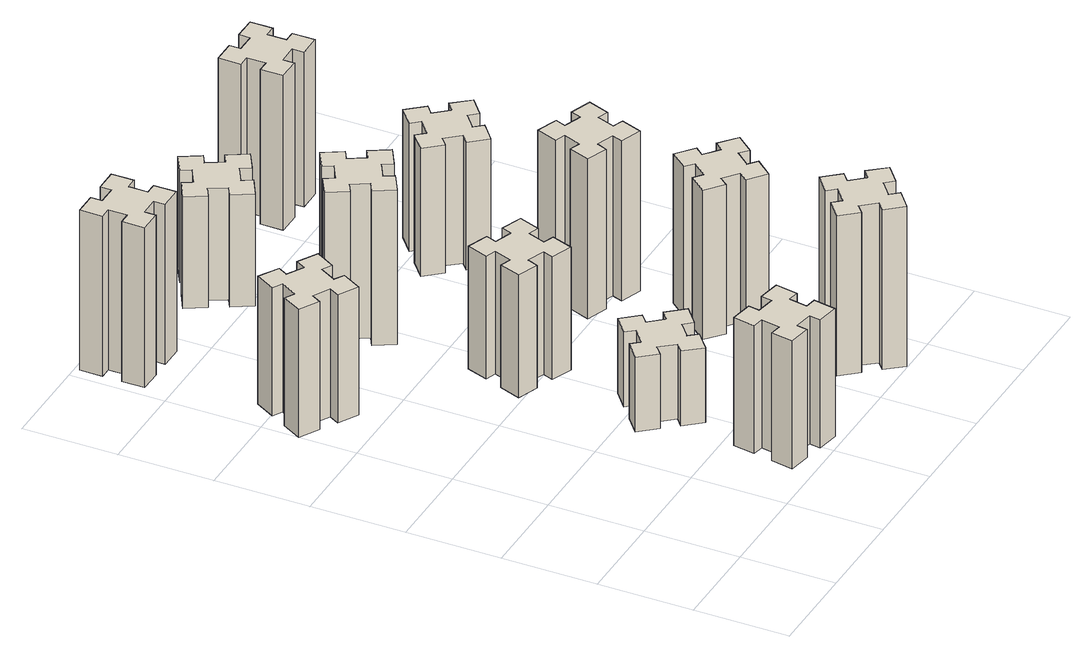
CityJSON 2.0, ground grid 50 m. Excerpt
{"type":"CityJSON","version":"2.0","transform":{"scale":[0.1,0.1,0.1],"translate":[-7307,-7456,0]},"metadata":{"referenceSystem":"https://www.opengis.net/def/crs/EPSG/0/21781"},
"CityObjects":{
"building1":{"type":"Building","attributes":{"class":"1000","function":"1000","usage":"1000","yearOfConstruction":2016,"roofType":"1000","measuredHeight":72,"storeysAboveGround":30,"storeysBelowGround":0},"geometry":[{"type":"Solid","lod":"1","boundaries":[[[[0,1,2,3,4,5,6,7,8,9,10,11,12,13,14,15,16,17,18,19]],[[17,16,20,21]],[[16,15,22,20]],[[15,14,23,22]],[[14,13,24,23]],[[13,12,25,24]],[[12,11,26,25]],[[11,10,27,26]],[[10,9,28,27]],[[9,8,29,28]],[[8,7,30,29]],[[7,6,31,30]],[[6,5,32,31]],[[5,4,33,32]],[[4,3,34,33]],[[3,2,35,34]],[[2,1,36,35]],[[1,0,37,36]],[[0,19,38,37]],[[19,18,39,38]],[[18,17,21,39]],[[24,25,26,27,28,29,30,31,32,33,34,35,36,37,38,39,21,20,22,23]]]]}]},
"building2":{"type":"Building","attributes":{"class":"1000","function":"1000","usage":"1000","yearOfConstruction":2016,"roofType":"1000","measuredHeight":72,"storeysAboveGround":30,"storeysBelowGround":0},"geometry":[{"type":"Solid","lod":"1","boundaries":[[[[40,41,42,43,44,45,46,47,48,49,50,51,52,53,54,55,56,57,58,59]],[[57,56,60,61]],[[56,55,62,60]],[[55,54,63,62]],[[54,53,64,63]],[[53,52,65,64]],[[52,51,66,65]],[[51,50,67,66]],[[50,49,68,67]],[[49,48,69,68]],[[48,47,70,69]],[[47,46,71,70]],[[46,45,72,71]],[[45,44,73,72]],[[44,43,74,73]],[[43,42,75,74]],[[42,41,76,75]],[[41,40,77,76]],[[40,59,78,77]],[[59,58,79,78]],[[58,57,61,79]],[[64,65,66,67,68,69,70,71,72,73,74,75,76,77,78,79,61,60,62,63]]]]}]},
"building3":{"type":"Building","attributes":{"class":"1000","function":"1000","usage":"1000","yearOfConstruction":2016,"roofType":"1000","measuredHeight":90,"storeysAboveGround":30,"storeysBelowGround":0},"geometry":[{"type":"Solid","lod":"1","boundaries":[[[[80,81,82,83,84,85,86,87,88,89,90,91,92,93,94,95,96,97,98,99]],[[97,96,100,101]],[[96,95,102,100]],[[95,94,103,102]],[[94,93,104,103]],[[93,92,105,104]],[[92,91,106,105]],[[91,90,107,106]],[[90,89,108,107]],[[89,88,109,108]],[[88,87,110,109]],[[87,86,111,110]],[[86,85,112,111]],[[85,84,113,112]],[[84,83,114,113]],[[83,82,115,114]],[[82,81,116,115]],[[81,80,117,116]],[[80,99,118,117]],[[99,98,119,118]],[[98,97,101,119]],[[104,105,106,107,108,109,110,111,112,113,114,115,116,117,118,119,101,100,102,103]]]]}]},
"building4":{"type":"Building","attributes":{"class":"1000","function":"1000","usage":"1000","yearOfConstruction":2016,"roofType":"1000","measuredHeight":42,"storeysAboveGround":30,"storeysBelowGround":0},"geometry":[{"type":"Solid","lod":"1","boundaries":[[[[120,121,122,123,124,125,126,127,128,129,130,131,132,133,134,135,136,137,138,139]],[[137,136,140,141]],[[136,135,142,140]],[[135,134,143,142]],[[134,133,144,143]],[[133,132,145,144]],[[132,131,146,145]],[[131,130,147,146]],[[130,129,148,147]],[[129,128,149,148]],[[128,127,150,149]],[[127,126,151,150]],[[126,125,152,151]],[[125,124,153,152]],[[124,123,154,153]],[[123,122,155,154]],[[122,121,156,155]],[[121,120,157,156]],[[120,139,158,157]],[[139,138,159,158]],[[138,137,141,159]],[[144,145,146,147,148,149,150,151,152,153,154,155,156,157,158,159,141,140,142,143]]]]}]},
"building5":{"type":"Building","attributes":{"class":"1000","function":"1000","usage":"1000","yearOfConstruction":2016,"roofType":"1000","measuredHeight":69,"storeysAboveGround":30,"storeysBelowGround":0},"geometry":[{"type":"Solid","lod":"1","boundaries":[[[[160,161,162,163,164,165,166,167,168,169,170,171,172,173,174,175,176,177,178,179]],[[177,176,180,181]],[[176,175,182,180]],[[175,174,183,182]],[[174,173,184,183]],[[173,172,185,184]],[[172,171,186,185]],[[171,170,187,186]],[[170,169,188,187]],[[169,168,189,188]],[[168,167,190,189]],[[167,166,191,190]],[[166,165,192,191]],[[165,164,193,192]],[[164,163,194,193]],[[163,162,195,194]],[[162,161,196,195]],[[161,160,197,196]],[[160,179,198,197]],[[179,178,199,198]],[[178,177,181,199]],[[184,185,186,187,188,189,190,191,192,193,194,195,196,197,198,199,181,180,182,183]]]]}]},
"building6":{"type":"Building","attributes":{"class":"1000","function":"1000","usage":"1000","yearOfConstruction":2016,"roofType":"1000","measuredHeight":87,"storeysAboveGround":30,"storeysBelowGround":0},"geometry":[{"type":"Solid","lod":"1","boundaries":[[[[200,201,202,203,204,205,206,207,208,209,210,211,212,213,214,215,216,217,218,219]],[[217,216,220,221]],[[216,215,222,220]],[[215,214,223,222]],[[214,213,224,223]],[[213,212,225,224]],[[212,211,226,225]],[[211,210,227,226]],[[210,209,228,227]],[[209,208,229,228]],[[208,207,230,229]],[[207,206,231,230]],[[206,205,232,231]],[[205,204,233,232]],[[204,203,234,233]],[[203,202,235,234]],[[202,201,236,235]],[[201,200,237,236]],[[200,219,238,237]],[[219,218,239,238]],[[218,217,221,239]],[[224,225,226,227,228,229,230,231,232,233,234,235,236,237,238,239,221,220,222,223]]]]}]},
"building7":{"type":"Building","attributes":{"class":"1000","function":"1000","usage":"1000","yearOfConstruction":2016,"roofType":"1000","measuredHeight":90,"storeysAboveGround":30,"storeysBelowGround":0},"geometry":[{"type":"Solid","lod":"1","boundaries":[[[[240,241,242,243,244,245,246,247,248,249,250,251,252,253,254,255,256,257,258,259]],[[257,256,260,261]],[[256,255,262,260]],[[255,254,263,262]],[[254,253,264,263]],[[253,252,265,264]],[[252,251,266,265]],[[251,250,267,266]],[[250,249,268,267]],[[249,248,269,268]],[[248,247,270,269]],[[247,246,271,270]],[[246,245,272,271]],[[245,244,273,272]],[[244,243,274,273]],[[243,242,275,274]],[[242,241,276,275]],[[241,240,277,276]],[[240,259,278,277]],[[259,258,279,278]],[[258,257,261,279]],[[264,265,266,267,268,269,270,271,272,273,274,275,276,277,278,279,261,260,262,263]]]]}]},
"building8":{"type":"Building","attributes":{"class":"1000","function":"1000","usage":"1000","yearOfConstruction":2016,"roofType":"1000","measuredHeight":63,"storeysAboveGround":30,"storeysBelowGround":0},"geometry":[{"type":"Solid","lod":"1","boundaries":[[[[280,281,282,283,284,285,286,287,288,289,290,291,292,293,294,295,296,297,298,299]],[[297,296,300,301]],[[296,295,302,300]],[[295,294,303,302]],[[294,293,304,303]],[[293,292,305,304]],[[292,291,306,305]],[[291,290,307,306]],[[290,289,308,307]],[[289,288,309,308]],[[288,287,310,309]],[[287,286,311,310]],[[286,285,312,311]],[[285,284,313,312]],[[284,283,314,313]],[[283,282,315,314]],[[282,281,316,315]],[[281,280,317,316]],[[280,299,318,317]],[[299,298,319,318]],[[298,297,301,319]],[[304,305,306,307,308,309,310,311,312,313,314,315,316,317,318,319,301,300,302,303]]]]}]},
"building9":{"type":"Building","attributes":{"class":"1000","function":"1000","usage":"1000","yearOfConstruction":2016,"roofType":"1000","measuredHeight":84,"storeysAboveGround":30,"storeysBelowGround":0},"geometry":[{"type":"Solid","lod":"1","boundaries":[[[[320,321,322,323,324,325,326,327,328,329,330,331,332,333,334,335,336,337,338,339]],[[337,336,340,341]],[[336,335,342,340]],[[335,334,343,342]],[[334,333,344,343]],[[333,332,345,344]],[[332,331,346,345]],[[331,330,347,346]],[[330,329,348,347]],[[329,328,349,348]],[[328,327,350,349]],[[327,326,351,350]],[[326,325,352,351]],[[325,324,353,352]],[[324,323,354,353]],[[323,322,355,354]],[[322,321,356,355]],[[321,320,357,356]],[[320,339,358,357]],[[339,338,359,358]],[[338,337,341,359]],[[344,345,346,347,348,349,350,351,352,353,354,355,356,357,358,359,341,340,342,343]]]]}]},
"building10":{"type":"Building","attributes":{"class":"1000","function":"1000","usage":"1000","yearOfConstruction":2016,"roofType":"1000","measuredHeight":90,"storeysAboveGround":30,"storeysBelowGround":0},"geometry":[{"type":"Solid","lod":"1","boundaries":[[[[360,361,362,363,364,365,366,367,368,369,370,371,372,373,374,375,376,377,378,379]],[[377,376,380,381]],[[376,375,382,380]],[[375,374,383,382]],[[374,373,384,383]],[[373,372,385,384]],[[372,371,386,385]],[[371,370,387,386]],[[370,369,388,387]],[[369,368,389,388]],[[368,367,390,389]],[[367,366,391,390]],[[366,365,392,391]],[[365,364,393,392]],[[364,363,394,393]],[[363,362,395,394]],[[362,361,396,395]],[[361,360,397,396]],[[360,379,398,397]],[[379,378,399,398]],[[378,377,381,399]],[[384,385,386,387,388,389,390,391,392,393,394,395,396,397,398,399,381,380,382,383]]]]}]},
"building11":{"type":"Building","attributes":{"class":"1000","function":"1000","usage":"1000","yearOfConstruction":2016,"roofType":"1000","measuredHeight":72,"storeysAboveGround":30,"storeysBelowGround":0},"geometry":[{"type":"Solid","lod":"1","boundaries":[[[[400,401,402,403,404,405,406,407,408,409,410,411,412,413,414,415,416,417,418,419]],[[417,416,420,421]],[[416,415,422,420]],[[415,414,423,422]],[[414,413,424,423]],[[413,412,425,424]],[[412,411,426,425]],[[411,410,427,426]],[[410,409,428,427]],[[409,408,429,428]],[[408,407,430,429]],[[407,406,431,430]],[[406,405,432,431]],[[405,404,433,432]],[[404,403,434,433]],[[403,402,435,434]],[[402,401,436,435]],[[401,400,437,436]],[[400,419,438,437]],[[419,418,439,438]],[[418,417,421,439]],[[424,425,426,427,428,429,430,431,432,433,434,435,436,437,438,439,421,420,422,423]]]]}]},
"building12":{"type":"Building","attributes":{"class":"1000","function":"1000","usage":"1000","yearOfConstruction":2016,"roofType":"1000","measuredHeight":87,"storeysAboveGround":30,"storeysBelowGround":0},"geometry":[{"type":"Solid","lod":"1","boundaries":[[[[440,441,442,443,444,445,446,447,448,449,450,451,452,453,454,455,456,457,458,459]],[[457,456,460,461]],[[456,455,462,460]],[[455,454,463,462]],[[454,453,464,463]],[[453,452,465,464]],[[452,451,466,465]],[[451,450,467,466]],[[450,449,468,467]],[[449,448,469,468]],[[448,447,470,469]],[[447,446,471,470]],[[446,445,472,471]],[[445,444,473,472]],[[444,443,474,473]],[[443,442,475,474]],[[442,441,476,475]],[[441,440,477,476]],[[440,459,478,477]],[[459,458,479,478]],[[458,457,461,479]],[[464,465,466,467,468,469,470,471,472,473,474,475,476,477,478,479,461,460,462,463]]]]}]}
},
"vertices":[
[306,2267,0],[356,2354,0],[408,2324,0],[468,2428,0],[364,2488,0],[334,2436,0],[247,2486,0],[277,2538,0],[173,2598,0],[113,2494,0],[165,2464,0],[115,2377,0],[63,2407,0],[3,2303,0],[107,2243,0],[137,2295,0],[224,2245,0],[194,2193,0],[298,2133,0],[358,2237,0],[224,2245,720],[194,2193,720],[137,2295,720],[107,2243,720],[3,2303,720],[63,2407,720],[115,2377,720],[165,2464,720],[113,2494,720],[173,2598,720],[277,2538,720],[247,2486,720],[334,2436,720],[364,2488,720],[468,2428,720],[408,2324,720],[356,2354,720],[306,2267,720],[358,2237,720],[298,2133,720],
[876,314,0],[858,215,0],[799,226,0],[778,107,0],[897,87,0],[907,146,0],[1005,128,0],[995,69,0],[1113,48,0],[1134,167,0],[1075,177,0],[1092,275,0],[1151,265,0],[1172,383,0],[1054,404,0],[1044,345,0],[945,362,0],[956,421,0],[837,442,0],[817,324,0],[945,362,720],[956,421,720],[1044,345,720],[1054,404,720],[1172,383,720],[1151,265,720],[1092,275,720],[1075,177,720],[1134,167,720],[1113,48,720],[995,69,720],[1005,128,720],[907,146,720],[897,87,720],[778,107,720],[799,226,720],[858,215,720],[876,314,720],[817,324,720],[837,442,720],
[345,3255,0],[345,3355,0],[405,3355,0],[405,3475,0],[285,3475,0],[285,3415,0],[185,3415,0],[185,3475,0],[65,3475,0],[65,3355,0],[125,3355,0],[125,3255,0],[65,3255,0],[65,3135,0],[185,3135,0],[185,3195,0],[285,3195,0],[285,3135,0],[405,3135,0],[405,3255,0],[285,3195,900],[285,3135,900],[185,3195,900],[185,3135,900],[65,3135,900],[65,3255,900],[125,3255,900],[125,3355,900],[65,3355,900],[65,3475,900],[185,3475,900],[185,3415,900],[285,3415,900],[285,3475,900],[405,3475,900],[405,3355,900],[345,3355,900],[345,3255,900],[405,3255,900],[405,3135,900],
[943,1002,0],[866,937,0],[828,983,0],[736,906,0],[813,814,0],[859,853,0],[923,776,0],[877,738,0],[954,646,0],[1046,723,0],[1008,769,0],[1084,833,0],[1123,787,0],[1215,864,0],[1138,956,0],[1092,918,0],[1027,994,0],[1073,1033,0],[996,1125,0],[904,1048,0],[1027,994,420],[1073,1033,420],[1092,918,420],[1138,956,420],[1215,864,420],[1123,787,420],[1084,833,420],[1008,769,420],[1046,723,420],[954,646,420],[877,738,420],[923,776,420],[859,853,420],[813,814,420],[736,906,420],[828,983,420],[866,937,420],[943,1002,420],[904,1048,420],[996,1125,420],
[1062,1541,0],[1096,1635,0],[1152,1614,0],[1193,1727,0],[1080,1768,0],[1060,1712,0],[966,1746,0],[987,1802,0],[874,1843,0],[833,1730,0],[889,1710,0],[855,1616,0],[799,1637,0],[757,1524,0],[870,1483,0],[891,1539,0],[985,1505,0],[964,1449,0],[1077,1407,0],[1118,1520,0],[985,1505,690],[964,1449,690],[891,1539,690],[870,1483,690],[757,1524,690],[799,1637,690],[855,1616,690],[889,1710,690],[833,1730,690],[874,1843,690],[987,1802,690],[966,1746,690],[1060,1712,690],[1080,1768,690],[1193,1727,690],[1152,1614,690],[1096,1635,690],[1062,1541,690],[1118,1520,690],[1077,1407,690],
[855,2454,0],[905,2367,0],[853,2337,0],[913,2233,0],[1017,2293,0],[987,2345,0],[1074,2395,0],[1104,2343,0],[1208,2403,0],[1148,2507,0],[1096,2477,0],[1046,2564,0],[1098,2594,0],[1038,2698,0],[934,2638,0],[964,2586,0],[877,2536,0],[847,2588,0],[743,2528,0],[803,2424,0],[877,2536,870],[847,2588,870],[964,2586,870],[934,2638,870],[1038,2698,870],[1098,2594,870],[1046,2564,870],[1096,2477,870],[1148,2507,870],[1208,2403,870],[1104,2343,870],[1074,2395,870],[987,2345,870],[1017,2293,870],[913,2233,870],[853,2337,870],[905,2367,870],[855,2454,870],[803,2424,870],[743,2528,870],
[1932,278,0],[1867,354,0],[1913,393,0],[1836,485,0],[1744,408,0],[1783,362,0],[1706,297,0],[1668,343,0],[1576,266,0],[1653,174,0],[1699,213,0],[1763,136,0],[1717,98,0],[1794,6,0],[1886,83,0],[1848,129,0],[1924,193,0],[1963,147,0],[2055,224,0],[1978,316,0],[1924,193,900],[1963,147,900],[1848,129,900],[1886,83,900],[1794,6,900],[1717,98,900],[1763,136,900],[1699,213,900],[1653,174,900],[1576,266,900],[1668,343,900],[1706,297,900],[1783,362,900],[1744,408,900],[1836,485,900],[1913,393,900],[1867,354,900],[1932,278,900],[1978,316,900],[2055,224,900],
[1096,3217,0],[1046,3304,0],[1098,3334,0],[1038,3438,0],[934,3378,0],[964,3326,0],[877,3276,0],[847,3328,0],[743,3268,0],[803,3164,0],[855,3194,0],[905,3107,0],[853,3077,0],[913,2973,0],[1017,3033,0],[987,3085,0],[1074,3135,0],[1104,3083,0],[1208,3143,0],[1148,3247,0],[1074,3135,630],[1104,3083,630],[987,3085,630],[1017,3033,630],[913,2973,630],[853,3077,630],[905,3107,630],[855,3194,630],[803,3164,630],[743,3268,630],[847,3328,630],[877,3276,630],[964,3326,630],[934,3378,630],[1038,3438,630],[1098,3334,630],[1046,3304,630],[1096,3217,630],[1148,3247,630],[1208,3143,630],
[1867,876,0],[1932,953,0],[1978,914,0],[2055,1006,0],[1963,1083,0],[1924,1037,0],[1848,1102,0],[1886,1148,0],[1794,1225,0],[1717,1133,0],[1763,1094,0],[1699,1018,0],[1653,1056,0],[1576,964,0],[1668,887,0],[1706,933,0],[1783,869,0],[1744,823,0],[1836,746,0],[1913,838,0],[1783,869,840],[1744,823,840],[1706,933,840],[1668,887,840],[1576,964,840],[1653,1056,840],[1699,1018,840],[1763,1094,840],[1717,1133,840],[1794,1225,840],[1886,1148,840],[1848,1102,840],[1924,1037,840],[1963,1083,840],[2055,1006,840],[1978,914,840],[1932,953,840],[1867,876,840],[1913,838,840],[1836,746,840],
[1800,1712,0],[1706,1746,0],[1727,1802,0],[1614,1843,0],[1573,1730,0],[1629,1710,0],[1595,1616,0],[1539,1637,0],[1497,1524,0],[1610,1483,0],[1631,1539,0],[1725,1505,0],[1704,1449,0],[1817,1407,0],[1858,1520,0],[1802,1541,0],[1836,1635,0],[1892,1614,0],[1933,1727,0],[1820,1768,0],[1836,1635,900],[1892,1614,900],[1802,1541,900],[1858,1520,900],[1817,1407,900],[1704,1449,900],[1725,1505,900],[1631,1539,900],[1610,1483,900],[1497,1524,900],[1539,1637,900],[1595,1616,900],[1629,1710,900],[1573,1730,900],[1614,1843,900],[1727,1802,900],[1706,1746,900],[1800,1712,900],[1820,1768,900],[1933,1727,900],
[1599,2333,0],[1663,2256,0],[1617,2218,0],[1694,2126,0],[1786,2203,0],[1748,2249,0],[1824,2313,0],[1863,2267,0],[1955,2344,0],[1878,2436,0],[1832,2398,0],[1767,2474,0],[1813,2513,0],[1736,2605,0],[1644,2528,0],[1683,2482,0],[1606,2417,0],[1568,2463,0],[1476,2386,0],[1553,2294,0],[1606,2417,720],[1568,2463,720],[1683,2482,720],[1644,2528,720],[1736,2605,720],[1813,2513,720],[1767,2474,720],[1832,2398,720],[1878,2436,720],[1955,2344,720],[1863,2267,720],[1824,2313,720],[1748,2249,720],[1786,2203,720],[1694,2126,720],[1617,2218,720],[1663,2256,720],[1599,2333,720],[1553,2294,720],[1476,2386,720],
[1665,3195,0],[1765,3195,0],[1765,3135,0],[1885,3135,0],[1885,3255,0],[1825,3255,0],[1825,3355,0],[1885,3355,0],[1885,3475,0],[1765,3475,0],[1765,3415,0],[1665,3415,0],[1665,3475,0],[1545,3475,0],[1545,3355,0],[1605,3355,0],[1605,3255,0],[1545,3255,0],[1545,3135,0],[1665,3135,0],[1605,3255,870],[1545,3255,870],[1605,3355,870],[1545,3355,870],[1545,3475,870],[1665,3475,870],[1665,3415,870],[1765,3415,870],[1765,3475,870],[1885,3475,870],[1885,3355,870],[1825,3355,870],[1825,3255,870],[1885,3255,870],[1885,3135,870],[1765,3135,870],[1765,3195,870],[1665,3195,870],[1665,3135,870],[1545,3135,870]
]}
